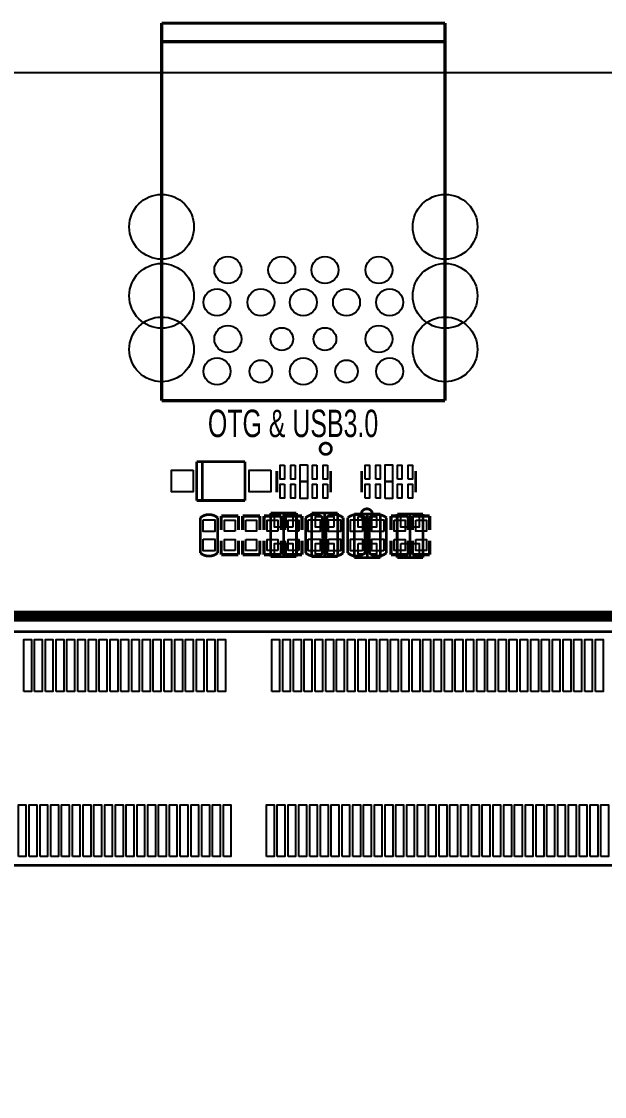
# Model space of a CAD drawing. Extents: x -3 to 180, y 0 to 111.
# Drawn here: x 79.57 to 106.6, y 59.61 to 109.44 of the extents above; entities that cross this region are included whole.
import ezdxf

# ---------------------------------------------------------------- set-up
doc = ezdxf.new("R2010")
doc.units = 0
doc.header["$MEASUREMENT"] = 0
for name, color, linetype in [('BG_OUTLINE', 254, 'CONTINUOUS'), ('BG_SILKSCREEN_TOP', 7, 'CONTINUOUS'), ('PG_SILKSCREEN_TOP', 85, 'CONTINUOUS'), ('PIN_TOP', 92, 'CONTINUOUS')]:
    doc.layers.add(name, color=color, linetype=linetype)

msp = doc.modelspace()

# ---------------------------------------------------------------- linework, layer by layer
at = {"layer": 'BG_OUTLINE'}
msp.add_lwpolyline([(-2.999994, 103.031341), (-2.999994, 3.991813, 0.414214), (0.991819, 0), (176.017809, 0, 0.378859), (179.786788, 3.768979), (179.786788, 102.98717, 0.42493), (175.712984, 107.061), (166.5478, 107.060975), (166.5478, 97.5868), (152.3746, 97.5868), (152.3746, 107.060949), (46.3042, 107.06067), (46.3042, 105.8672), (42.0624, 105.8672), (42.0624, 107.06067), (30.607, 107.060644), (30.607, 105.8672), (26.3652, 105.8672), (26.3652, 107.060644), (1.029665, 107.060619, 0.418755)], format="xyb", close=True, dxfattribs=at)
at = {"layer": 'PG_SILKSCREEN_TOP'}
for points in [[(86.068332, 109.363612, 0.1524, 0.1524, 0), (99.20826, 109.363612, 0.1524, 0.1524, 0)], [(86.068332, 91.86352, 0.1524, 0.1524, 0), (86.068332, 109.363612, 0.1524, 0.1524, 0)], [(99.20826, 109.363612, 0.1524, 0.1524, 0), (99.20826, 91.86352, 0.1524, 0.1524, 0)], [(86.068332, 108.503568, 0.1524, 0.1524, 0), (99.20826, 108.503568, 0.1524, 0.1524, 0)], [(99.20826, 91.86352, 0.1524, 0.1524, 0), (86.068332, 91.86352, 0.1524, 0.1524, 0)], [(93.938598, 89.6366, 0.127, 0.127, 1), (93.411802, 89.6366, 0.127, 0.127, 1), (93.938598, 89.6366, 0.127, 0.127, 0)], [(87.698097, 89.037897, 0.127, 0.127, 0), (89.936803, 89.037897, 0.127, 0.127, 0)], [(87.698097, 87.238103, 0.127, 0.127, 0), (87.698097, 89.037897, 0.127, 0.127, 0)], [(87.9602, 89.037897, 0.127, 0.127, 0), (87.9602, 87.238103, 0.127, 0.127, 0)], [(89.936803, 89.037897, 0.127, 0.127, 0), (89.936803, 87.238103, 0.127, 0.127, 0)], [(91.409291, 87.612499, 0.127, 0.127, 0), (91.409291, 88.612523, 0.127, 0.127, 0)], [(93.909109, 87.612499, 0.127, 0.127, 0), (93.909109, 88.612523, 0.127, 0.127, 0)], [(95.346291, 88.612701, 0.127, 0.127, 0), (95.346291, 87.612703, 0.127, 0.127, 0)], [(97.846109, 88.612701, 0.127, 0.127, 0), (97.846109, 87.612703, 0.127, 0.127, 0)], [(89.936803, 87.238103, 0.127, 0.127, 0), (87.698097, 87.238103, 0.127, 0.127, 0)], [(91.119503, 84.633308, 0.127, 0.127, 0), (91.119503, 86.653395, 0.127, 0.127, 0)], [(91.119503, 86.653395, 0.127, 0.127, 0), (92.319297, 86.653395, 0.127, 0.127, 0)], [(92.319297, 86.653395, 0.127, 0.127, 0), (92.319297, 84.633308, 0.127, 0.127, 0)], [(93.024503, 84.633308, 0.127, 0.127, 0), (93.024503, 86.653395, 0.127, 0.127, 0)], [(93.024503, 86.653395, 0.127, 0.127, 0), (94.224297, 86.653395, 0.127, 0.127, 0)], [(94.224297, 86.653395, 0.127, 0.127, 0), (94.224297, 84.633308, 0.127, 0.127, 0)], [(95.843598, 86.5886, 0.127, 0.127, 1), (95.316802, 86.5886, 0.127, 0.127, 1), (95.843598, 86.5886, 0.127, 0.127, 0)], [(88.664999, 85.373489, 0.127, 0.127, 0), (88.664999, 86.4362, 0.127, 0.127, 0.37791), (87.865001, 86.4362, 0.127, 0.127, 0)], [(87.865001, 86.4362, 0.127, 0.127, 0), (87.865001, 85.373489, 0.127, 0.127, 0)], [(88.830201, 86.523297, 0.150089, 0.150089, 0), (89.630199, 86.523297, 0.150089, 0.150089, 0)], [(88.830201, 85.873311, 0.150089, 0.150089, 0), (88.830201, 86.523297, 0.150089, 0.150089, 0)], [(89.630199, 86.523297, 0.150089, 0.150089, 0), (89.630199, 85.873311, 0.150089, 0.150089, 0)], [(89.820801, 86.523297, 0.150089, 0.150089, 0), (89.820801, 85.873311, 0.150089, 0.150089, 0)], [(90.620799, 86.523297, 0.150089, 0.150089, 0), (89.820801, 86.523297, 0.150089, 0.150089, 0)], [(90.620799, 85.873311, 0.150089, 0.150089, 0), (90.620799, 86.523297, 0.150089, 0.150089, 0)], [(90.811401, 86.523322, 0.150089, 0.150089, 0), (91.611399, 86.523322, 0.150089, 0.150089, 0)], [(90.811401, 85.873311, 0.150089, 0.150089, 0), (90.811401, 86.523322, 0.150089, 0.150089, 0)], [(91.611399, 86.523322, 0.150089, 0.150089, 0), (91.611399, 85.873311, 0.150089, 0.150089, 0)], [(91.721711, 84.623402, 0.127, 0.127, 0), (91.721711, 86.623398, 0.127, 0.127, 0)], [(91.776601, 86.523322, 0.150089, 0.150089, 0), (92.576599, 86.523322, 0.150089, 0.150089, 0)], [(91.776601, 85.873311, 0.150089, 0.150089, 0), (91.776601, 86.523322, 0.150089, 0.150089, 0)], [(92.576599, 86.523322, 0.150089, 0.150089, 0), (92.576599, 85.873311, 0.150089, 0.150089, 0)], [(93.541799, 85.373464, 0.127, 0.127, 0), (93.541799, 86.4362, 0.127, 0.127, 0.377906), (92.741801, 86.4362, 0.127, 0.127, 0)], [(92.741801, 86.4362, 0.127, 0.127, 0), (92.741801, 85.373464, 0.127, 0.127, 0)], [(93.626711, 84.623402, 0.127, 0.127, 0), (93.626711, 86.623398, 0.127, 0.127, 0)], [(94.481599, 85.373464, 0.127, 0.127, 0), (94.481599, 86.4362, 0.127, 0.127, 0.377906), (93.681601, 86.4362, 0.127, 0.127, 0)], [(93.681601, 86.4362, 0.127, 0.127, 0), (93.681601, 85.373464, 0.127, 0.127, 0)], [(95.497599, 85.873311, 0.127, 0.127, 0), (95.497599, 86.4362, 0.127, 0.127, 0.37791), (94.697601, 86.4362, 0.127, 0.127, 0)], [(94.697601, 86.4362, 0.127, 0.127, 0), (94.697601, 85.873311, 0.127, 0.127, 0)], [(95.005703, 86.613492, 0.127, 0.127, 0), (96.205497, 86.613492, 0.127, 0.127, 0)], [(95.005703, 84.593405, 0.127, 0.127, 0), (95.005703, 86.613492, 0.127, 0.127, 0)], [(95.603289, 86.623398, 0.127, 0.127, 0), (95.603289, 84.623402, 0.127, 0.127, 0)], [(96.488199, 85.873311, 0.127, 0.127, 0), (96.488199, 86.4362, 0.127, 0.127, 0.37791), (95.688201, 86.4362, 0.127, 0.127, 0)], [(95.688201, 86.4362, 0.127, 0.127, 0), (95.688201, 85.873311, 0.127, 0.127, 0)], [(96.205497, 86.613492, 0.127, 0.127, 0), (96.205497, 84.593405, 0.127, 0.127, 0)], [(96.704201, 86.523297, 0.150089, 0.150089, 0), (96.704201, 85.873311, 0.150089, 0.150089, 0)], [(97.504199, 86.523297, 0.150089, 0.150089, 0), (96.704201, 86.523297, 0.150089, 0.150089, 0)], [(96.986903, 86.613492, 0.127, 0.127, 0), (98.186697, 86.613492, 0.127, 0.127, 0)], [(96.986903, 84.593405, 0.127, 0.127, 0), (96.986903, 86.613492, 0.127, 0.127, 0)], [(97.504199, 85.873311, 0.150089, 0.150089, 0), (97.504199, 86.523297, 0.150089, 0.150089, 0)], [(97.584489, 86.623398, 0.127, 0.127, 0), (97.584489, 84.623402, 0.127, 0.127, 0)], [(97.694801, 86.523297, 0.150089, 0.150089, 0), (97.694801, 85.873311, 0.150089, 0.150089, 0)], [(98.494799, 86.523297, 0.150089, 0.150089, 0), (97.694801, 86.523297, 0.150089, 0.150089, 0)], [(98.186697, 86.613492, 0.127, 0.127, 0), (98.186697, 84.593405, 0.127, 0.127, 0)], [(98.494799, 85.873311, 0.150089, 0.150089, 0), (98.494799, 86.523297, 0.150089, 0.150089, 0)], [(94.697601, 85.873311, 0.127, 0.127, 0), (94.697601, 84.8106, 0.127, 0.127, 0.37791), (95.497599, 84.8106, 0.127, 0.127, 0)], [(95.497599, 84.8106, 0.127, 0.127, 0), (95.497599, 85.873311, 0.127, 0.127, 0)], [(95.688201, 85.873311, 0.127, 0.127, 0), (95.688201, 84.8106, 0.127, 0.127, 0.37791), (96.488199, 84.8106, 0.127, 0.127, 0)], [(96.488199, 84.8106, 0.127, 0.127, 0), (96.488199, 85.873311, 0.127, 0.127, 0)], [(87.865001, 85.373489, 0.127, 0.127, 0), (87.865001, 84.8106, 0.127, 0.127, 0.37791), (88.664999, 84.8106, 0.127, 0.127, 0)], [(88.664999, 84.8106, 0.127, 0.127, 0), (88.664999, 85.373489, 0.127, 0.127, 0)], [(88.830201, 85.373489, 0.150089, 0.150089, 0), (88.830201, 84.723503, 0.150089, 0.150089, 0)], [(89.630199, 84.723503, 0.150089, 0.150089, 0), (89.630199, 85.373489, 0.150089, 0.150089, 0)], [(89.820801, 84.723503, 0.150089, 0.150089, 0), (89.820801, 85.373489, 0.150089, 0.150089, 0)], [(90.620799, 85.373489, 0.150089, 0.150089, 0), (90.620799, 84.723503, 0.150089, 0.150089, 0)], [(90.811401, 85.373489, 0.150089, 0.150089, 0), (90.811401, 84.723478, 0.150089, 0.150089, 0)], [(91.611399, 84.723478, 0.150089, 0.150089, 0), (91.611399, 85.373489, 0.150089, 0.150089, 0)], [(91.776601, 85.373489, 0.150089, 0.150089, 0), (91.776601, 84.723478, 0.150089, 0.150089, 0)], [(92.576599, 84.723478, 0.150089, 0.150089, 0), (92.576599, 85.373489, 0.150089, 0.150089, 0)], [(92.741801, 85.373464, 0.127, 0.127, 0), (92.741801, 84.8106, 0.127, 0.127, 0.377912), (93.541799, 84.8106, 0.127, 0.127, 0)], [(93.541799, 84.8106, 0.127, 0.127, 0), (93.541799, 85.373464, 0.127, 0.127, 0)], [(93.681601, 85.373464, 0.127, 0.127, 0), (93.681601, 84.8106, 0.127, 0.127, 0.377912), (94.481599, 84.8106, 0.127, 0.127, 0)], [(94.481599, 84.8106, 0.127, 0.127, 0), (94.481599, 85.373464, 0.127, 0.127, 0)], [(96.704201, 84.723503, 0.150089, 0.150089, 0), (96.704201, 85.373489, 0.150089, 0.150089, 0)], [(97.504199, 85.373489, 0.150089, 0.150089, 0), (97.504199, 84.723503, 0.150089, 0.150089, 0)], [(97.694801, 84.723503, 0.150089, 0.150089, 0), (97.694801, 85.373489, 0.150089, 0.150089, 0)], [(98.494799, 85.373489, 0.150089, 0.150089, 0), (98.494799, 84.723503, 0.150089, 0.150089, 0)], [(88.830201, 84.723503, 0.150089, 0.150089, 0), (89.630199, 84.723503, 0.150089, 0.150089, 0)], [(90.620799, 84.723503, 0.150089, 0.150089, 0), (89.820801, 84.723503, 0.150089, 0.150089, 0)], [(90.811401, 84.723478, 0.150089, 0.150089, 0), (91.611399, 84.723478, 0.150089, 0.150089, 0)], [(91.776601, 84.723478, 0.150089, 0.150089, 0), (92.576599, 84.723478, 0.150089, 0.150089, 0)], [(97.504199, 84.723503, 0.150089, 0.150089, 0), (96.704201, 84.723503, 0.150089, 0.150089, 0)], [(98.494799, 84.723503, 0.150089, 0.150089, 0), (97.694801, 84.723503, 0.150089, 0.150089, 0)], [(92.319297, 84.633308, 0.127, 0.127, 0), (91.119503, 84.633308, 0.127, 0.127, 0)], [(94.224297, 84.633308, 0.127, 0.127, 0), (93.024503, 84.633308, 0.127, 0.127, 0)], [(96.205497, 84.593405, 0.127, 0.127, 0), (95.005703, 84.593405, 0.127, 0.127, 0)], [(98.186697, 84.593405, 0.127, 0.127, 0), (96.986903, 84.593405, 0.127, 0.127, 0)], [(134.47776, 81.88198, 0.508, 0.508, 0), (41.58996, 81.87944, 0.508, 0.508, 0)], [(42.029075, 81.16283, 0.127, 0.127, 0), (134.082765, 81.16283, 0.127, 0.127, 0)], [(134.082765, 70.330847, 0.127, 0.127, 0), (42.029075, 70.330847, 0.127, 0.127, 0)]]:
    msp.add_lwpolyline(points, format="xyseb", dxfattribs=at)
at = {"layer": 'PIN_TOP'}
for points in [[(91.759151, 88.871793), (91.759151, 88.228183), (91.559253, 88.228183), (91.559253, 88.871793)], [(92.259252, 88.871793), (92.259252, 88.228183), (92.059354, 88.228183), (92.059354, 88.871793)], [(92.827856, 88.887706), (92.827856, 88.112702), (92.490544, 88.112702), (92.490544, 88.887706)], [(93.259046, 88.871793), (93.259046, 88.228183), (93.059148, 88.228183), (93.059148, 88.871793)], [(93.759147, 88.871793), (93.759147, 88.228183), (93.559249, 88.228183), (93.559249, 88.871793)], [(95.496253, 88.22817), (95.496253, 88.871781), (95.696151, 88.871781), (95.696151, 88.22817)], [(95.996354, 88.22817), (95.996354, 88.871781), (96.196252, 88.871781), (96.196252, 88.22817)], [(96.427544, 88.112702), (96.427544, 88.887706), (96.764856, 88.887706), (96.764856, 88.112702)], [(96.996148, 88.22817), (96.996148, 88.871781), (97.196046, 88.871781), (97.196046, 88.22817)], [(97.496249, 88.22817), (97.496249, 88.871781), (97.696147, 88.871781), (97.696147, 88.22817)], [(87.523701, 88.637999), (87.523701, 87.638001), (86.523703, 87.638001), (86.523703, 88.637999)], [(91.123897, 88.637999), (91.123897, 87.638001), (90.123899, 87.638001), (90.123899, 88.637999)], [(91.759151, 87.997017), (91.759151, 87.353407), (91.559253, 87.353407), (91.559253, 87.997017)], [(92.259252, 87.997017), (92.259252, 87.353407), (92.059354, 87.353407), (92.059354, 87.997017)], [(92.827856, 88.112498), (92.827856, 87.337494), (92.490544, 87.337494), (92.490544, 88.112498)], [(93.259046, 87.997017), (93.259046, 87.353407), (93.059148, 87.353407), (93.059148, 87.997017)], [(93.759147, 87.997017), (93.759147, 87.353407), (93.559249, 87.353407), (93.559249, 87.997017)], [(95.496253, 87.353394), (95.496253, 87.997005), (95.696151, 87.997005), (95.696151, 87.353394)], [(95.996354, 87.353394), (95.996354, 87.997005), (96.196252, 87.997005), (96.196252, 87.353394)], [(96.427544, 87.337494), (96.427544, 88.112498), (96.764856, 88.112498), (96.764856, 87.337494)], [(96.996148, 87.353394), (96.996148, 87.997005), (97.196046, 87.997005), (97.196046, 87.353394)], [(97.496249, 87.353394), (97.496249, 87.997005), (97.696147, 87.997005), (97.696147, 87.353394)], [(87.990045, 86.348443), (88.539955, 86.348443), (88.539955, 85.798533), (87.990045, 85.798533)], [(89.480149, 85.823539), (88.980251, 85.823539), (88.980251, 86.323437), (89.480149, 86.323437)], [(89.970851, 86.323437), (90.470749, 86.323437), (90.470749, 85.823539), (89.970851, 85.823539)], [(91.461349, 85.823539), (90.961451, 85.823539), (90.961451, 86.323437), (91.461349, 86.323437)], [(91.594292, 85.998494), (91.294293, 85.998494), (91.294293, 86.498493), (91.594292, 86.498493)], [(92.144507, 85.998494), (91.844508, 85.998494), (91.844508, 86.498493), (92.144507, 86.498493)], [(92.426549, 85.823539), (91.926651, 85.823539), (91.926651, 86.323437), (92.426549, 86.323437)], [(92.866845, 86.348443), (93.416755, 86.348443), (93.416755, 85.798533), (92.866845, 85.798533)], [(93.499292, 85.998494), (93.199293, 85.998494), (93.199293, 86.498493), (93.499292, 86.498493)], [(94.049507, 85.998494), (93.749508, 85.998494), (93.749508, 86.498493), (94.049507, 86.498493)], [(93.806645, 86.348443), (94.356555, 86.348443), (94.356555, 85.798533), (93.806645, 85.798533)], [(95.372555, 85.798533), (94.822645, 85.798533), (94.822645, 86.348443), (95.372555, 86.348443)], [(95.180493, 86.498493), (95.480492, 86.498493), (95.480492, 85.998494), (95.180493, 85.998494)], [(95.730708, 86.498493), (96.030707, 86.498493), (96.030707, 85.998494), (95.730708, 85.998494)], [(96.363155, 85.798533), (95.813245, 85.798533), (95.813245, 86.348443), (96.363155, 86.348443)], [(96.854251, 86.323437), (97.354149, 86.323437), (97.354149, 85.823539), (96.854251, 85.823539)], [(97.161693, 86.498493), (97.461692, 86.498493), (97.461692, 85.998494), (97.161693, 85.998494)], [(97.711908, 86.498493), (98.011907, 86.498493), (98.011907, 85.998494), (97.711908, 85.998494)], [(97.844851, 86.323437), (98.344749, 86.323437), (98.344749, 85.823539), (97.844851, 85.823539)], [(87.990045, 85.448267), (88.539955, 85.448267), (88.539955, 84.898357), (87.990045, 84.898357)], [(89.480149, 84.923363), (88.980251, 84.923363), (88.980251, 85.423261), (89.480149, 85.423261)], [(89.970851, 85.423261), (90.470749, 85.423261), (90.470749, 84.923363), (89.970851, 84.923363)], [(91.461349, 84.923363), (90.961451, 84.923363), (90.961451, 85.423261), (91.461349, 85.423261)], [(91.594292, 84.748306), (91.294293, 84.748306), (91.294293, 85.248306), (91.594292, 85.248306)], [(92.144507, 84.748306), (91.844508, 84.748306), (91.844508, 85.248306), (92.144507, 85.248306)], [(92.426549, 84.923363), (91.926651, 84.923363), (91.926651, 85.423261), (92.426549, 85.423261)], [(92.866845, 85.448267), (93.416755, 85.448267), (93.416755, 84.898357), (92.866845, 84.898357)], [(93.499292, 84.748306), (93.199293, 84.748306), (93.199293, 85.248306), (93.499292, 85.248306)], [(94.049507, 84.748306), (93.749508, 84.748306), (93.749508, 85.248306), (94.049507, 85.248306)], [(93.806645, 85.448267), (94.356555, 85.448267), (94.356555, 84.898357), (93.806645, 84.898357)], [(95.372555, 84.898357), (94.822645, 84.898357), (94.822645, 85.448267), (95.372555, 85.448267)], [(95.180493, 85.248306), (95.480492, 85.248306), (95.480492, 84.748306), (95.180493, 84.748306)], [(95.730708, 85.248306), (96.030707, 85.248306), (96.030707, 84.748306), (95.730708, 84.748306)], [(96.363155, 84.898357), (95.813245, 84.898357), (95.813245, 85.448267), (96.363155, 85.448267)], [(96.854251, 85.423261), (97.354149, 85.423261), (97.354149, 84.923363), (96.854251, 84.923363)], [(97.161693, 85.248306), (97.461692, 85.248306), (97.461692, 84.748306), (97.161693, 84.748306)], [(97.711908, 85.248306), (98.011907, 85.248306), (98.011907, 84.748306), (97.711908, 84.748306)], [(97.844851, 85.423261), (98.344749, 85.423261), (98.344749, 84.923363), (97.844851, 84.923363)], [(79.680968, 78.389836), (79.680968, 80.789831), (80.03098, 80.789831), (80.03098, 78.389836)], [(80.180866, 78.389836), (80.180866, 80.789831), (80.530878, 80.789831), (80.530878, 78.389836)], [(80.680966, 78.389836), (80.680966, 80.789831), (81.030978, 80.789831), (81.030978, 78.389836)], [(81.180864, 78.389836), (81.180864, 80.789831), (81.530876, 80.789831), (81.530876, 78.389836)], [(81.680964, 78.389836), (81.680964, 80.789831), (82.030976, 80.789831), (82.030976, 78.389836)], [(82.180862, 78.389836), (82.180862, 80.789831), (82.530874, 80.789831), (82.530874, 78.389836)], [(82.680962, 78.389836), (82.680962, 80.789831), (83.030974, 80.789831), (83.030974, 78.389836)], [(83.18086, 78.389836), (83.18086, 80.789831), (83.530872, 80.789831), (83.530872, 78.389836)], [(83.68096, 78.389836), (83.68096, 80.789831), (84.030972, 80.789831), (84.030972, 78.389836)], [(84.180858, 78.389836), (84.180858, 80.789831), (84.53087, 80.789831), (84.53087, 78.389836)], [(84.680958, 78.389836), (84.680958, 80.789831), (85.03097, 80.789831), (85.03097, 78.389836)], [(85.180856, 78.389836), (85.180856, 80.789831), (85.530868, 80.789831), (85.530868, 78.389836)], [(85.680956, 78.389836), (85.680956, 80.789831), (86.030968, 80.789831), (86.030968, 78.389836)], [(86.180854, 78.389836), (86.180854, 80.789831), (86.530866, 80.789831), (86.530866, 78.389836)], [(86.680954, 78.389836), (86.680954, 80.789831), (87.030966, 80.789831), (87.030966, 78.389836)], [(87.180852, 78.389836), (87.180852, 80.789831), (87.530864, 80.789831), (87.530864, 78.389836)], [(87.680952, 78.389836), (87.680952, 80.789831), (88.030964, 80.789831), (88.030964, 78.389836)], [(88.18085, 78.389836), (88.18085, 80.789831), (88.530862, 80.789831), (88.530862, 78.389836)], [(88.68095, 78.389836), (88.68095, 80.789831), (89.030962, 80.789831), (89.030962, 78.389836)], [(91.180869, 78.389836), (91.180869, 80.789831), (91.530881, 80.789831), (91.530881, 78.389836)], [(91.68097, 78.389836), (91.68097, 80.789831), (92.030982, 80.789831), (92.030982, 78.389836)], [(92.180867, 78.389836), (92.180867, 80.789831), (92.530879, 80.789831), (92.530879, 78.389836)], [(92.680968, 78.389836), (92.680968, 80.789831), (93.03098, 80.789831), (93.03098, 78.389836)], [(93.180865, 78.389836), (93.180865, 80.789831), (93.530877, 80.789831), (93.530877, 78.389836)], [(93.680966, 78.389836), (93.680966, 80.789831), (94.030978, 80.789831), (94.030978, 78.389836)], [(94.180863, 78.389836), (94.180863, 80.789831), (94.530875, 80.789831), (94.530875, 78.389836)], [(94.680964, 78.389836), (94.680964, 80.789831), (95.030976, 80.789831), (95.030976, 78.389836)], [(95.180861, 78.389836), (95.180861, 80.789831), (95.530873, 80.789831), (95.530873, 78.389836)], [(95.680962, 78.389836), (95.680962, 80.789831), (96.030974, 80.789831), (96.030974, 78.389836)], [(96.180859, 78.389836), (96.180859, 80.789831), (96.530871, 80.789831), (96.530871, 78.389836)], [(96.68096, 78.389836), (96.68096, 80.789831), (97.030972, 80.789831), (97.030972, 78.389836)], [(97.180857, 78.389836), (97.180857, 80.789831), (97.530869, 80.789831), (97.530869, 78.389836)], [(97.680958, 78.389836), (97.680958, 80.789831), (98.03097, 80.789831), (98.03097, 78.389836)], [(98.180855, 78.389836), (98.180855, 80.789831), (98.530867, 80.789831), (98.530867, 78.389836)], [(98.680956, 78.389836), (98.680956, 80.789831), (99.030968, 80.789831), (99.030968, 78.389836)], [(99.180853, 78.389836), (99.180853, 80.789831), (99.530865, 80.789831), (99.530865, 78.389836)], [(99.680954, 78.389836), (99.680954, 80.789831), (100.030966, 80.789831), (100.030966, 78.389836)], [(100.180851, 78.389836), (100.180851, 80.789831), (100.530863, 80.789831), (100.530863, 78.389836)], [(100.680952, 78.389836), (100.680952, 80.789831), (101.030964, 80.789831), (101.030964, 78.389836)], [(101.180849, 78.389836), (101.180849, 80.789831), (101.530861, 80.789831), (101.530861, 78.389836)], [(101.68095, 78.389836), (101.68095, 80.789831), (102.030962, 80.789831), (102.030962, 78.389836)], [(102.180847, 78.389836), (102.180847, 80.789831), (102.530859, 80.789831), (102.530859, 78.389836)], [(102.680948, 78.389836), (102.680948, 80.789831), (103.03096, 80.789831), (103.03096, 78.389836)], [(103.180845, 78.389836), (103.180845, 80.789831), (103.530857, 80.789831), (103.530857, 78.389836)], [(103.680946, 78.389836), (103.680946, 80.789831), (104.030958, 80.789831), (104.030958, 78.389836)], [(104.180869, 78.389836), (104.180869, 80.789831), (104.530881, 80.789831), (104.530881, 78.389836)], [(104.680969, 78.389836), (104.680969, 80.789831), (105.030981, 80.789831), (105.030981, 78.389836)], [(105.180867, 78.389836), (105.180867, 80.789831), (105.530879, 80.789831), (105.530879, 78.389836)], [(105.680967, 78.389836), (105.680967, 80.789831), (106.030979, 80.789831), (106.030979, 78.389836)], [(106.180865, 78.389836), (106.180865, 80.789831), (106.530877, 80.789831), (106.530877, 78.389836)], [(79.430753, 70.739838), (79.430753, 73.139833), (79.780765, 73.139833), (79.780765, 70.739838)], [(79.930955, 70.739838), (79.930955, 73.139833), (80.280967, 73.139833), (80.280967, 70.739838)], [(80.430751, 70.739838), (80.430751, 73.139833), (80.780763, 73.139833), (80.780763, 70.739838)], [(80.930953, 70.739838), (80.930953, 73.139833), (81.280965, 73.139833), (81.280965, 70.739838)], [(81.430749, 70.739838), (81.430749, 73.139833), (81.780761, 73.139833), (81.780761, 70.739838)], [(81.930951, 70.739838), (81.930951, 73.139833), (82.280963, 73.139833), (82.280963, 70.739838)], [(82.430747, 70.739838), (82.430747, 73.139833), (82.780759, 73.139833), (82.780759, 70.739838)], [(82.930949, 70.739838), (82.930949, 73.139833), (83.280961, 73.139833), (83.280961, 70.739838)], [(83.43077, 70.739838), (83.43077, 73.139833), (83.780782, 73.139833), (83.780782, 70.739838)], [(83.930947, 70.739838), (83.930947, 73.139833), (84.280959, 73.139833), (84.280959, 70.739838)], [(84.430768, 70.739838), (84.430768, 73.139833), (84.78078, 73.139833), (84.78078, 70.739838)], [(84.930945, 70.739838), (84.930945, 73.139833), (85.280957, 73.139833), (85.280957, 70.739838)], [(85.430766, 70.739838), (85.430766, 73.139833), (85.780778, 73.139833), (85.780778, 70.739838)], [(85.930969, 70.739838), (85.930969, 73.139833), (86.280981, 73.139833), (86.280981, 70.739838)], [(86.430764, 70.739838), (86.430764, 73.139833), (86.780776, 73.139833), (86.780776, 70.739838)], [(86.930967, 70.739838), (86.930967, 73.139833), (87.280979, 73.139833), (87.280979, 70.739838)], [(87.430762, 70.739838), (87.430762, 73.139833), (87.780774, 73.139833), (87.780774, 70.739838)], [(87.930965, 70.739838), (87.930965, 73.139833), (88.280977, 73.139833), (88.280977, 70.739838)], [(88.43076, 70.739838), (88.43076, 73.139833), (88.780772, 73.139833), (88.780772, 70.739838)], [(88.930963, 70.739838), (88.930963, 73.139833), (89.280975, 73.139833), (89.280975, 70.739838)], [(90.930959, 70.739838), (90.930959, 73.139833), (91.280971, 73.139833), (91.280971, 70.739838)], [(91.430754, 70.739838), (91.430754, 73.139833), (91.780766, 73.139833), (91.780766, 70.739838)], [(91.930855, 70.739838), (91.930855, 73.139833), (92.280867, 73.139833), (92.280867, 70.739838)], [(92.430752, 70.739838), (92.430752, 73.139833), (92.780764, 73.139833), (92.780764, 70.739838)], [(92.930853, 70.739838), (92.930853, 73.139833), (93.280865, 73.139833), (93.280865, 70.739838)], [(93.43075, 70.739838), (93.43075, 73.139833), (93.780762, 73.139833), (93.780762, 70.739838)], [(93.930851, 70.739838), (93.930851, 73.139833), (94.280863, 73.139833), (94.280863, 70.739838)], [(94.430748, 70.739838), (94.430748, 73.139833), (94.78076, 73.139833), (94.78076, 70.739838)], [(94.930849, 70.739838), (94.930849, 73.139833), (95.280861, 73.139833), (95.280861, 70.739838)], [(95.430746, 70.739838), (95.430746, 73.139833), (95.780758, 73.139833), (95.780758, 70.739838)], [(95.930847, 70.739838), (95.930847, 73.139833), (96.280859, 73.139833), (96.280859, 70.739838)], [(96.43077, 70.739838), (96.43077, 73.139833), (96.780782, 73.139833), (96.780782, 70.739838)], [(96.93087, 70.739838), (96.93087, 73.139833), (97.280882, 73.139833), (97.280882, 70.739838)], [(97.430768, 70.739838), (97.430768, 73.139833), (97.78078, 73.139833), (97.78078, 70.739838)], [(97.930868, 70.739838), (97.930868, 73.139833), (98.28088, 73.139833), (98.28088, 70.739838)], [(98.430766, 70.739838), (98.430766, 73.139833), (98.780778, 73.139833), (98.780778, 70.739838)], [(98.930866, 70.739838), (98.930866, 73.139833), (99.280878, 73.139833), (99.280878, 70.739838)], [(99.430764, 70.739838), (99.430764, 73.139833), (99.780776, 73.139833), (99.780776, 70.739838)], [(99.930864, 70.739838), (99.930864, 73.139833), (100.280876, 73.139833), (100.280876, 70.739838)], [(100.431067, 70.739838), (100.431067, 73.139833), (100.781079, 73.139833), (100.781079, 70.739838)], [(100.930862, 70.739838), (100.930862, 73.139833), (101.280874, 73.139833), (101.280874, 70.739838)], [(101.431065, 70.739838), (101.431065, 73.139833), (101.781077, 73.139833), (101.781077, 70.739838)], [(101.93086, 70.739838), (101.93086, 73.139833), (102.280872, 73.139833), (102.280872, 70.739838)], [(102.431063, 70.739838), (102.431063, 73.139833), (102.781075, 73.139833), (102.781075, 70.739838)], [(102.930858, 70.739838), (102.930858, 73.139833), (103.28087, 73.139833), (103.28087, 70.739838)], [(103.431061, 70.739838), (103.431061, 73.139833), (103.781073, 73.139833), (103.781073, 70.739838)], [(103.930856, 70.739838), (103.930856, 73.139833), (104.280868, 73.139833), (104.280868, 70.739838)], [(104.430957, 70.739838), (104.430957, 73.139833), (104.780969, 73.139833), (104.780969, 70.739838)], [(104.930854, 70.739838), (104.930854, 73.139833), (105.280866, 73.139833), (105.280866, 70.739838)], [(105.430955, 70.739838), (105.430955, 73.139833), (105.780967, 73.139833), (105.780967, 70.739838)], [(105.930852, 70.739838), (105.930852, 73.139833), (106.280864, 73.139833), (106.280864, 70.739838)], [(106.430953, 70.739838), (106.430953, 73.139833), (106.780965, 73.139833), (106.780965, 70.739838)]]:
    msp.add_lwpolyline(points, close=True, dxfattribs=at)
for centre, radius in [((86.068332, 99.923702), 1.499997), ((99.20826, 99.923702), 1.499997), ((86.068332, 96.72381), 1.499997), ((89.138176, 97.923706), 0.625005), ((91.638298, 97.923706), 0.625005), ((93.638294, 97.923706), 0.625005), ((96.138416, 97.923706), 0.625005), ((99.20826, 96.723556), 1.499997), ((88.638304, 96.423582), 0.625005), ((90.669542, 96.423582), 0.625005), ((92.638296, 96.423582), 0.625005), ((94.638292, 96.423582), 0.625005), ((96.638288, 96.423582), 0.625005), ((86.068332, 94.2435), 1.499997), ((99.20826, 94.2435), 1.499997), ((89.138176, 94.72356), 0.625005), ((91.638298, 94.72356), 0.525005), ((93.638294, 94.72356), 0.525005), ((96.138416, 94.72356), 0.625005), ((88.638304, 93.22369), 0.625005), ((90.669542, 93.22369), 0.525005), ((92.638296, 93.22369), 0.625005), ((94.638292, 93.22369), 0.525005), ((96.638288, 93.22369), 0.625005)]:
    msp.add_circle(centre, radius, dxfattribs=at)

# ---------------------------------------------------------------- texts
at = {"layer": 'BG_SILKSCREEN_TOP', "width": 0.68}
msp.add_text('OTG & USB3.0', height=1.27, dxfattribs=at).set_placement((88.2142, 90.178458))

doc.saveas('drawing.dxf')
